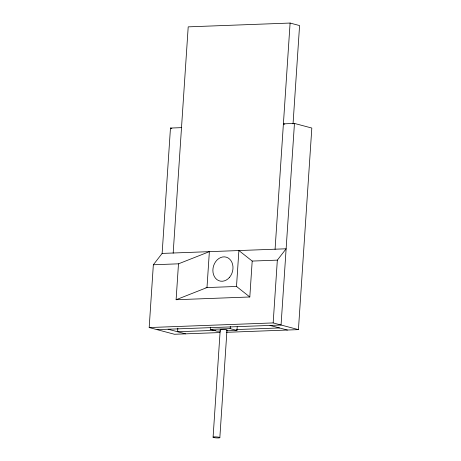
<?xml version="1.0" encoding="UTF-8"?>
<svg xmlns="http://www.w3.org/2000/svg" width="461" height="461" viewBox="0 0 461 461"><rect width="100%" height="100%" fill="white"/><g stroke="black" fill="none" stroke-linecap="round" stroke-linejoin="round"><path stroke-width="0.69" d="M219.937 332.56L174.448 334.26L149.18 327.552L153.346 264.764L162.139 253.417L286.125 248.79L277.338 260.137L273.166 322.919L298.434 329.627L311.82 128.043L294.452 123.433L283.406 123.842L284.794 124.211M162.122 253.602L170.466 128.06L181.507 127.645M173.169 253.193L188.203 26.853L290.096 23.05L299.575 25.568L293.04 123.928M176.108 299.731L178.488 263.825L209.375 251.654L206.989 287.566L176.108 299.731L249.81 296.982L252.196 261.07L238.89 250.554L236.505 286.465L249.81 296.982M177.837 328.163L177.594 331.747L215.627 330.33M220.6 331.044L217.039 331.177L210.251 329.373L210.389 327.218M213.086 437.247L220.231 329.73M219.845 437.593L226.985 330.076M237.208 326.843L236.966 330.433L230.177 328.63L230.321 326.474M275.067 249.384L290.096 23.05M294.452 123.433L281.06 325.017L157.074 329.644M153.346 264.764L178.488 263.825M252.196 261.07L277.338 260.137M205.958 287.606L236.816 286.454M149.18 327.552L273.166 322.919M210.251 329.373L230.177 328.63M236.435 329.552L279.493 327.944M226.293 330.831L236.966 330.433M226.391 332.318L298.434 329.627M170.466 128.06L171.855 128.429M270.013 325.431L287.387 330.041M168.121 329.235L185.495 333.845M220.427 329.869A3.4 0.484 3.8 0 1 223.723 329.425A3.4 0.484 3.8 0 1 226.697 330.307M214.307 437.65A3.4 0.484 3.8 0 0 219.816 437.714A3.4 0.484 3.8 0 0 215.275 436.884A3.4 0.484 3.8 0 0 214.307 437.65M229.457 277.424A12.355 9.883 -75.1 0 0 226.316 257.175A12.355 9.883 -75.1 0 0 213.04 272.578A12.355 9.883 -75.1 0 0 229.457 277.424"/></g></svg>
